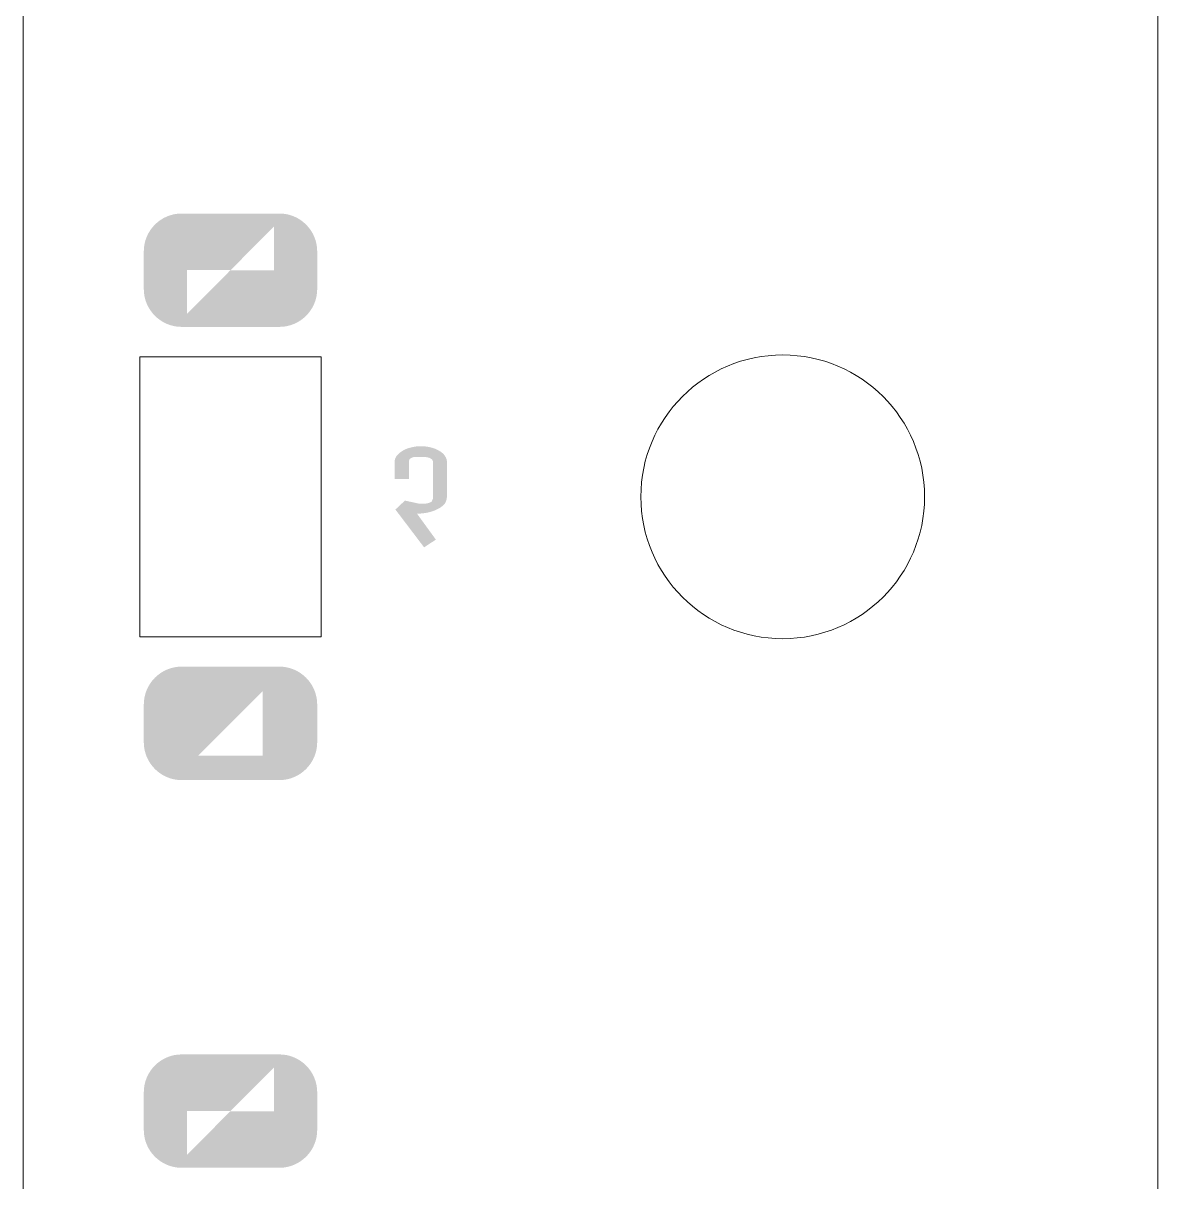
# Model space of a CAD drawing. Header units: inches. Extents: x 1.06 to 2.25, y 1.11 to 6.17.
# Drawn here: x 1.063 to 2.244, y 3.755 to 4.961 of the extents above; entities that cross this region are included whole.
import ezdxf

# ---------------------------------------------------------------- set-up
doc = ezdxf.new("R2010")
doc.units = ezdxf.units.IN
doc.layers.add('cut lines', color=7, linetype='Continuous')
doc.layers.add('labels', color=7, linetype='Continuous')

msp = doc.modelspace()

# ---------------------------------------------------------------- hatches: boundary and pattern name
at = {"layer": 'labels', "true_color": 0x4c4c4c, "transparency": 33554687}
h = msp.add_hatch(color=251, dxfattribs=at)
edge = h.paths.add_edge_path(flags=0)
edge.add_spline(control_points=[(1.3297, 4.7632), (1.3513, 4.7632), (1.369, 4.7455), (1.369, 4.7238), (1.369, 4.7238), (1.369, 4.6845), (1.369, 4.6845), (1.369, 4.6629), (1.3513, 4.6452), (1.3297, 4.6452), (1.3297, 4.6452), (1.2278, 4.6452), (1.2278, 4.6452), (1.2062, 4.6452), (1.1885, 4.6629), (1.1885, 4.6845), (1.1885, 4.6845), (1.1885, 4.7238), (1.1885, 4.7238), (1.1885, 4.7455), (1.2062, 4.7632), (1.2278, 4.7632), (1.2278, 4.7632), (1.3297, 4.7632), (1.3297, 4.7632)], knot_values=[0, 0, 0, 0, 1, 1, 1, 2, 2, 2, 3, 3, 3, 4, 4, 4, 5, 5, 5, 6, 6, 6, 7, 7, 7, 8, 8, 8, 8], degree=3, periodic=1)
h.paths.add_polyline_path([(1.324, 4.7039), (1.324, 4.7497), (1.2785, 4.7039)], flags=0)
h.paths.add_polyline_path([(1.2335, 4.7044), (1.2335, 4.6587), (1.2789, 4.7044)], flags=0)
at = {"layer": 'labels', "true_color": 0x000000, "transparency": 33554687}
h = msp.add_hatch(color=18, dxfattribs=at)
edge = h.paths.add_edge_path(flags=0)
edge.add_spline(control_points=[(1.5017, 4.4611), (1.5001, 4.4592), (1.4979, 4.4574), (1.495, 4.4559), (1.4921, 4.4543), (1.4888, 4.4531), (1.4851, 4.4522), (1.4814, 4.4513), (1.4773, 4.4508), (1.4729, 4.4508), (1.4729, 4.4508), (1.4925, 4.4238), (1.4925, 4.4238), (1.4925, 4.4238), (1.4803, 4.4157), (1.4803, 4.4157), (1.4803, 4.4157), (1.4504, 4.4551), (1.4504, 4.4551), (1.4504, 4.4551), (1.4603, 4.4644), (1.4603, 4.4644), (1.4603, 4.4644), (1.4756, 4.4611), (1.4756, 4.4611), (1.4756, 4.4611), (1.4811, 4.4611), (1.4811, 4.4611), (1.483, 4.4614), (1.4846, 4.4617), (1.4858, 4.4622), (1.4869, 4.4626), (1.4878, 4.4631), (1.4883, 4.4637), (1.4883, 4.4637), (1.4894, 4.4662), (1.4894, 4.4662), (1.4894, 4.4662), (1.4894, 4.5054), (1.4894, 4.5054), (1.4891, 4.5063), (1.4887, 4.5069), (1.4885, 4.5072), (1.4878, 4.5078), (1.4869, 4.5084), (1.4858, 4.5089), (1.4858, 4.5089), (1.4848, 4.5091), (1.4848, 4.5091), (1.4848, 4.5091), (1.4838, 4.5095), (1.4838, 4.5095), (1.4838, 4.5095), (1.4828, 4.5095), (1.4828, 4.5095), (1.4828, 4.5095), (1.4819, 4.5099), (1.4819, 4.5099), (1.4819, 4.5099), (1.4715, 4.5099), (1.4715, 4.5099), (1.4701, 4.5099), (1.4689, 4.5097), (1.4678, 4.5092), (1.4666, 4.5087), (1.4658, 4.5082), (1.4651, 4.5075), (1.4651, 4.5075), (1.4644, 4.5051), (1.4644, 4.5051), (1.4644, 4.5051), (1.4644, 4.4868), (1.4644, 4.4868), (1.4644, 4.4868), (1.4496, 4.4868), (1.4496, 4.4868), (1.4496, 4.4868), (1.4496, 4.505), (1.4496, 4.505), (1.4496, 4.5071), (1.4503, 4.509), (1.4516, 4.5108), (1.453, 4.5126), (1.455, 4.5144), (1.4575, 4.516), (1.4601, 4.5176), (1.4626, 4.5187), (1.465, 4.5193), (1.4674, 4.5199), (1.4695, 4.5203), (1.4712, 4.5206), (1.4728, 4.5209), (1.4747, 4.521), (1.4766, 4.521), (1.4804, 4.521), (1.4839, 4.5206), (1.4871, 4.5198), (1.4904, 4.519), (1.4933, 4.5179), (1.4959, 4.5163), (1.4986, 4.5148), (1.5006, 4.513), (1.5019, 4.511), (1.5025, 4.5101), (1.503, 4.5092), (1.5034, 4.5081), (1.5038, 4.5071), (1.504, 4.506), (1.504, 4.5048), (1.504, 4.5048), (1.504, 4.4683), (1.504, 4.4683), (1.504, 4.4659), (1.5032, 4.4635), (1.5017, 4.4611)], knot_values=[0, 0, 0, 0, 1, 1, 1, 2, 2, 2, 3, 3, 3, 4, 4, 4, 5, 5, 5, 6, 6, 6, 7, 7, 7, 8, 8, 8, 9, 9, 9, 10, 10, 10, 11, 11, 11, 12, 12, 12, 13, 13, 13, 14, 14, 14, 15, 15, 15, 16, 16, 16, 17, 17, 17, 18, 18, 18, 19, 19, 19, 20, 20, 20, 21, 21, 21, 22, 22, 22, 23, 23, 23, 24, 24, 24, 25, 25, 25, 26, 26, 26, 27, 27, 27, 28, 28, 28, 29, 29, 29, 30, 30, 30, 31, 31, 31, 32, 32, 32, 33, 33, 33, 34, 34, 34, 35, 35, 35, 36, 36, 36, 37, 37, 37, 38, 38, 38, 38], degree=3, periodic=1)
at = {"layer": 'labels', "true_color": 0x4c4c4c, "transparency": 33554687}
h = msp.add_hatch(color=251, dxfattribs=at)
edge = h.paths.add_edge_path(flags=0)
edge.add_spline(control_points=[(1.3297, 4.2916), (1.3513, 4.2916), (1.369, 4.2739), (1.369, 4.2522), (1.369, 4.2522), (1.369, 4.2129), (1.369, 4.2129), (1.369, 4.1912), (1.3513, 4.1735), (1.3297, 4.1735), (1.3297, 4.1735), (1.2278, 4.1735), (1.2278, 4.1735), (1.2062, 4.1735), (1.1885, 4.1912), (1.1885, 4.2129), (1.1885, 4.2129), (1.1885, 4.2522), (1.1885, 4.2522), (1.1885, 4.2739), (1.2062, 4.2916), (1.2278, 4.2916), (1.2278, 4.2916), (1.3297, 4.2916), (1.3297, 4.2916)], knot_values=[0, 0, 0, 0, 1, 1, 1, 2, 2, 2, 3, 3, 3, 4, 4, 4, 5, 5, 5, 6, 6, 6, 7, 7, 7, 8, 8, 8, 8], degree=3, periodic=1)
h.paths.add_polyline_path([(1.3122, 4.1991), (1.3122, 4.266), (1.2453, 4.1991)], flags=0)
h = msp.add_hatch(color=251, dxfattribs=at)
edge = h.paths.add_edge_path(flags=0)
edge.add_spline(control_points=[(1.3297, 3.888), (1.3513, 3.888), (1.369, 3.8703), (1.369, 3.8487), (1.369, 3.8487), (1.369, 3.8093), (1.369, 3.8093), (1.369, 3.7877), (1.3513, 3.77), (1.3297, 3.77), (1.3297, 3.77), (1.2278, 3.77), (1.2278, 3.77), (1.2062, 3.77), (1.1885, 3.7877), (1.1885, 3.8093), (1.1885, 3.8093), (1.1885, 3.8487), (1.1885, 3.8487), (1.1885, 3.8703), (1.2062, 3.888), (1.2278, 3.888), (1.2278, 3.888), (1.3297, 3.888), (1.3297, 3.888)], knot_values=[0, 0, 0, 0, 1, 1, 1, 2, 2, 2, 3, 3, 3, 4, 4, 4, 5, 5, 5, 6, 6, 6, 7, 7, 7, 8, 8, 8, 8], degree=3, periodic=1)
h.paths.add_polyline_path([(1.2335, 3.8292), (1.2335, 3.7835), (1.2789, 3.8292)], flags=0)
h.paths.add_polyline_path([(1.324, 3.8287), (1.324, 3.8745), (1.2785, 3.8287)], flags=0)

# ---------------------------------------------------------------- linework, layer by layer
at = {"layer": 'cut lines', "color": 1, "linetype": 'Continuous', "lineweight": 9, "true_color": 0xff0e10}
for points in [[(2.244, 6.1672), (2.244, 1.1081), (1.0629, 1.1081), (1.0629, 6.1672), (2.244, 6.1672)], [(1.3732, 4.614), (1.3732, 4.3227), (1.1843, 4.3227), (1.1843, 4.614), (1.3732, 4.614)]]:
    msp.add_lwpolyline(points, close=True, dxfattribs=at)
msp.add_open_spline([(1.7059, 4.4684), (1.7059, 4.3868), (1.772, 4.3207), (1.8536, 4.3207), (1.9351, 4.3207), (2.0012, 4.3868), (2.0012, 4.4684), (2.0012, 4.5499), (1.9351, 4.616), (1.8536, 4.616), (1.772, 4.616), (1.7059, 4.5499), (1.7059, 4.4684)], degree=3, knots=[0, 0, 0, 0, 1, 1, 1, 2, 2, 2, 3, 3, 3, 4, 4, 4, 4], dxfattribs=at)

doc.saveas('drawing.dxf')
